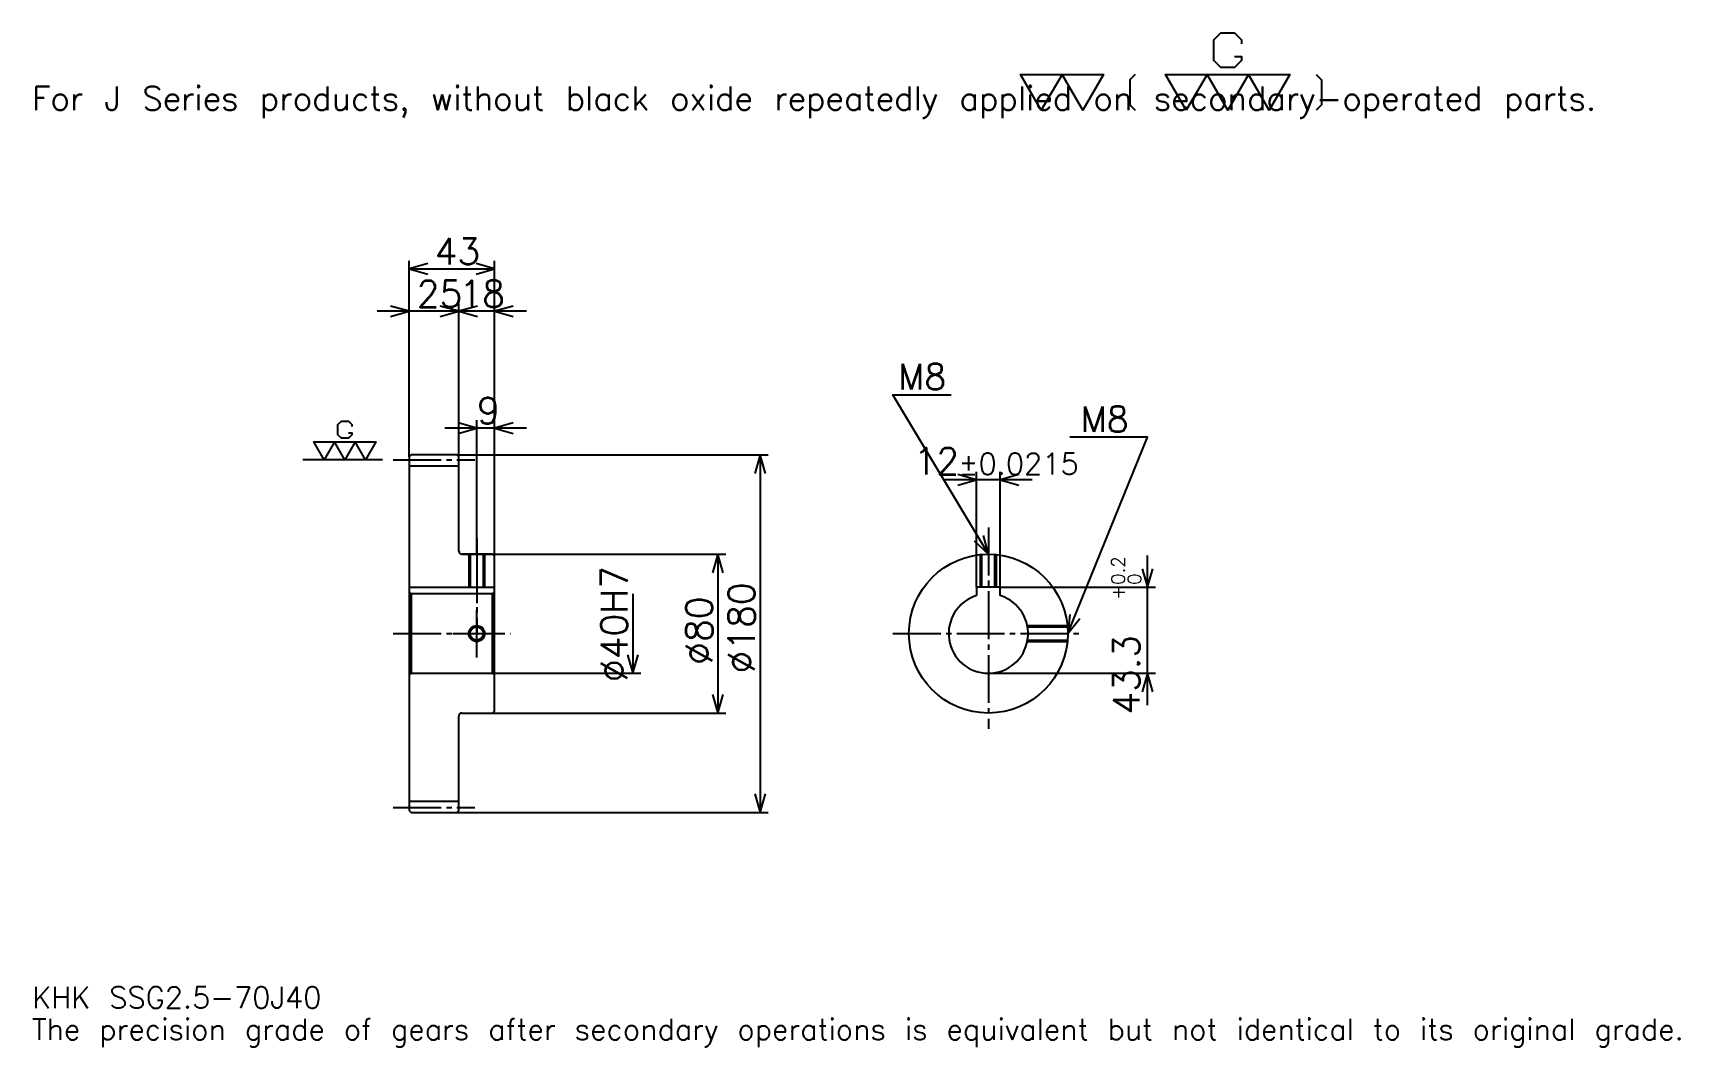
# Model space of a CAD drawing. Extents: x 27 to 856, y 10 to 520.
import ezdxf

# ---------------------------------------------------------------- set-up
doc = ezdxf.new("R2010")
doc.units = 0
doc.linetypes.add('DASHDOT', pattern=[32.086956, 24.065217, -2.673913, 2.673913, -2.673913])
doc.layers.get('0').update_dxf_attribs({"linetype": 'CONTINUOUS'})
doc.layers.add('DASHDOT', color=6, linetype='DASHDOT')
doc.styles.add('KANJI', font='TXT', dxfattribs={"bigfont": 'BIGFONT'})

msp = doc.modelspace()

# ---------------------------------------------------------------- linework, layer by layer
at = {"color": 5}
for p, q in [((216.586945, 307.923889), (216.586945, 405.521729)), ((216.586945, 401.510864), (259.586945, 401.510864)), ((259.586945, 307.923889), (259.586945, 405.521729)), ((241.586945, 307.923889), (241.586945, 384.130432)), ((257.630432, 380.119568), (200.543472, 380.119568)), ((275.630432, 380.119568), (225.543472, 380.119568)), ((250.586945, 307.923889), (250.586945, 325.304352)), ((275.630432, 321.293457), (234.543472, 321.293457)), ((216.586945, 306.923889), (216.586945, 307.923889)), ((240.586945, 307.923889), (259.586945, 307.923889)), ((241.586945, 306.923889), (241.586945, 307.923889)), ((250.586945, 257.923889), (250.586945, 307.923889)), ((250.586945, 257.923889), (250.586945, 307.923889)), ((259.586945, 307.923889), (397.293457, 307.923889)), ((259.586945, 256.923889), (259.586945, 307.923889)), ((393.282593, 307.923889), (393.282593, 127.923904)), ((502.152161, 241.223907), (502.152161, 299.369568)), ((514.152161, 241.223907), (514.152161, 299.369568)), ((530.195679, 295.358704), (486.108673, 295.358704)), ((243.086945, 257.923889), (259.586945, 257.923889)), ((259.586945, 257.923889), (375.902161, 257.923889)), ((371.891296, 257.923889), (371.891296, 177.923904)), ((588.260864, 181.880432), (588.260864, 257.267395)), ((514.152161, 241.223907), (592.271729, 241.223907)), ((329.108673, 237.923904), (329.108673, 197.923904)), ((259.586945, 197.923904), (333.119568, 197.923904)), ((508.152161, 197.923904), (592.271729, 197.923904)), ((243.086945, 177.923904), (259.586945, 177.923904)), ((259.586945, 177.923904), (375.902161, 177.923904)), ((240.586945, 127.923904), (259.586945, 127.923904)), ((259.586945, 127.923904), (397.293457, 127.923904))]:
    msp.add_line(p, q, dxfattribs=at)
at = {"color": 7}
msp.add_line((203.217377, 305.423889), (163.108688, 305.423889), dxfattribs=at)
at = {"color": 4}
for p, q in [((216.586945, 302.298889), (241.586945, 302.298889)), ((216.586945, 241.223907), (259.586945, 241.223907)), ((217.586945, 237.923904), (217.586945, 197.923904)), ((258.586945, 237.923904), (259.586945, 238.923904)), ((258.586945, 197.923904), (259.586945, 196.923904)), ((216.586945, 133.548904), (241.586945, 133.548904))]:
    msp.add_line(p, q, dxfattribs=at)
at = {"color": 7}
for points in [[(632.113037, 508.417816), (635.589111, 508.417816), (635.589111, 506.332184), (632.113037, 502.856079), (625.160889, 502.856079), (621.684753, 506.332184), (621.684753, 516.760437), (625.160889, 520.236511), (632.113037, 520.236511), (635.589111, 516.760437), (635.589111, 514.674805)], [(534.782593, 481.304352), (524.354309, 499.380005), (566.067383, 499.380005), (555.639099, 481.304352), (545.210876, 499.380005), (534.782593, 481.304352)], [(582.057373, 499.380005), (579.276489, 496.599121), (579.276489, 484.085236), (582.057373, 481.304352)], [(607.780396, 481.304352), (597.352173, 499.380005), (659.921753, 499.380005), (649.493469, 481.304352), (639.065186, 499.380005), (628.636963, 481.304352), (618.208679, 499.380005), (607.780396, 481.304352)], [(673.130859, 499.380005), (675.911743, 496.599121), (675.911743, 484.085236), (673.130859, 481.304352)], [(185.970642, 318.980652), (187.708679, 318.980652), (187.708679, 317.937805), (185.970642, 316.199768), (182.494553, 316.199768), (180.756516, 317.937805), (180.756516, 323.151947), (182.494553, 324.889984), (185.970642, 324.889984), (187.708679, 323.151947), (187.708679, 322.109131)], [(173.804337, 305.423889), (168.59021, 314.461731), (199.874985, 314.461731), (194.660858, 305.423889), (189.446732, 314.461731), (184.232605, 305.423889), (179.018463, 314.461731), (173.804337, 305.423889)]]:
    msp.add_lwpolyline(points, dxfattribs=at)
at = {"color": 5}
for points in [[(225.945648, 404.184784), (216.586945, 401.510864), (225.945648, 398.836945)], [(250.228241, 398.836945), (259.586945, 401.510864), (250.228241, 404.184784)], [(207.228241, 377.445618), (216.586945, 380.119568), (207.228241, 382.793457)], [(232.228241, 377.445618), (241.586945, 380.119568), (232.228241, 382.793457)], [(250.945648, 382.793457), (241.586945, 380.119568), (250.945648, 377.445618)], [(268.945648, 382.793457), (259.586945, 380.119568), (268.945648, 377.445618)], [(508.152161, 257.923889), (460.021729, 338.141296), (489.434784, 338.141296)], [(241.228241, 318.619568), (250.586945, 321.293457), (241.228241, 323.967377)], [(268.945648, 323.967377), (259.586945, 321.293457), (268.945648, 318.619568)], [(548.152161, 217.923904), (588.260864, 316.75), (549.221741, 316.75)], [(395.956512, 298.565216), (393.282593, 307.923889), (390.608673, 298.565216)], [(492.793457, 292.684784), (502.152161, 295.358704), (492.793457, 298.032593)], [(523.510864, 298.032593), (514.152161, 295.358704), (523.510864, 292.684784)], [(501.044281, 264.573212), (508.152161, 257.923889), (505.630005, 267.324646)], [(374.565216, 248.565216), (371.891296, 257.923889), (369.217377, 248.565216)], [(585.586914, 250.582596), (588.260864, 241.223907), (590.934814, 250.582596)], [(549.19397, 227.601181), (548.152161, 217.923904), (554.149231, 225.590073)], [(326.434753, 207.282593), (329.108673, 197.923904), (331.782593, 207.282593)], [(590.934814, 188.565216), (588.260864, 197.923904), (585.586914, 188.565216)], [(369.217377, 187.282593), (371.891296, 177.923904), (374.565216, 187.282593)], [(390.608673, 137.282593), (393.282593, 127.923904), (395.956512, 137.282593)]]:
    msp.add_lwpolyline(points, dxfattribs=at)
at = {"color": 4}
for points in [[(241.586945, 259.423889), (241.586945, 306.923889), (240.586945, 307.923889), (217.586945, 307.923889), (216.586945, 306.923889), (216.586945, 196.923904)], [(243.086945, 177.923904), (258.586945, 177.923904), (259.586945, 178.923904), (259.586945, 256.923889), (258.586945, 257.923889), (243.086945, 257.923889)], [(246.586945, 257.923889), (246.586945, 241.223907)], [(247.261948, 257.923889), (247.261948, 241.223907)], [(253.911942, 257.923889), (253.911942, 241.223907)], [(254.586945, 257.923889), (254.586945, 241.223907)], [(504.152161, 241.223907), (504.152161, 257.723389)], [(504.827148, 241.223907), (504.827148, 257.785461)], [(511.477173, 241.223907), (511.477173, 257.785461)], [(512.152161, 241.223907), (512.152161, 257.723389)], [(514.152161, 237.002686), (514.152161, 241.223907), (502.152161, 241.223907), (502.152161, 237.002686)], [(216.586945, 196.923904), (217.586945, 197.923904), (258.586945, 197.923904), (258.586945, 237.923904), (217.586945, 237.923904), (216.586945, 238.923904)], [(527.748047, 221.923904), (547.95166, 221.923904)], [(527.87384, 221.248901), (548.013733, 221.248901)], [(527.748047, 213.923904), (547.95166, 213.923904)], [(527.87384, 214.598907), (548.013733, 214.598907)], [(216.586945, 196.923904), (216.586945, 128.923904), (217.586945, 127.923904), (240.586945, 127.923904), (241.586945, 128.923904), (241.586945, 176.423904)]]:
    msp.add_lwpolyline(points, dxfattribs=at)
for centre, radius in [((508.152161, 217.923904), 40), ((250.586945, 217.923904), 3.325)]:
    msp.add_circle(centre, radius, dxfattribs=at)
at = {"color": 7}
msp.add_circle((250.586945, 217.923904), 4, dxfattribs=at)
at = {"color": 4}
for centre, radius, start, end in [((243.086945, 259.423889), 1.5, 180, 270), ((508.152161, 217.923904), 20, 107.457602748, 72.542397252), ((243.086945, 176.423904), 1.5, 90, 180)]:
    msp.add_arc(centre, radius, start, end, dxfattribs=at)
at = {"layer": 'DASHDOT', "color": 7}
for p, q in [((208.565201, 305.423889), (249.608688, 305.423889)), ((508.152161, 271.293457), (508.152161, 169.902161)), ((250.586945, 257.923889), (250.586945, 217.923904)), ((208.565201, 217.923904), (267.608673, 217.923904)), ((460.130432, 217.923904), (556.173889, 217.923904)), ((208.565201, 130.423904), (249.608688, 130.423904))]:
    msp.add_line(p, q, dxfattribs=at)
for points in [[(250.586945, 265.945648), (250.586945, 233.202164)], [(250.586945, 205.902161), (250.586945, 229.945648)], [(238.565201, 217.923904), (262.608673, 217.923904)]]:
    msp.add_lwpolyline(points, dxfattribs=at)

# ---------------------------------------------------------------- texts
at = {"color": 7, "style": 'KANJI'}
for s, height, p in [('For J Series products, without black oxide repeatedly applied on secondary-operated parts.', 12.032609, (26.73913, 481.304352)), ('43', 13.369565, (229.396729, 403.649994)), ('25', 13.369565, (220.396729, 382.258667)), ('18', 13.369565, (241.896729, 382.258667)), ('M8', 12.834783, (462.695618, 340.815216)), ('9', 13.369565, (250.741837, 323.432617)), ('M8', 12.834783, (554.56958, 319.423889)), ('12', 13.369565, (470.527557, 298.032593)), ('%%p0.0215', 10.695652, (493.120483, 298.032593)), ('KHK SSG2.5-70J40', 10.695652, (26.73913, 29.413044)), ('The precision grade of gears after secondary operations is equivalent but not identical to its original grade.', 10.695652, (26.73913, 13.369565))]:
    msp.add_text(s, height=height, dxfattribs=at).set_placement(p)
for s, height, p in [('%%c40H7', 13.369565, (326.434753, 193.524445)), ('0.2', 6.684783, (576.763062, 242.47821)), ('%%c180', 13.369565, (390.608673, 197.869568)), ('+', 6.684783, (576.763062, 234.991257)), ('0', 6.684783, (585.052124, 242.47821)), ('%%c80', 13.369565, (369.217377, 202.214661)), ('43.3', 13.369565, (584.25, 177.122482))]:
    msp.add_text(s, height=height, rotation=90, dxfattribs=at).set_placement(p)

doc.saveas('drawing.dxf')
